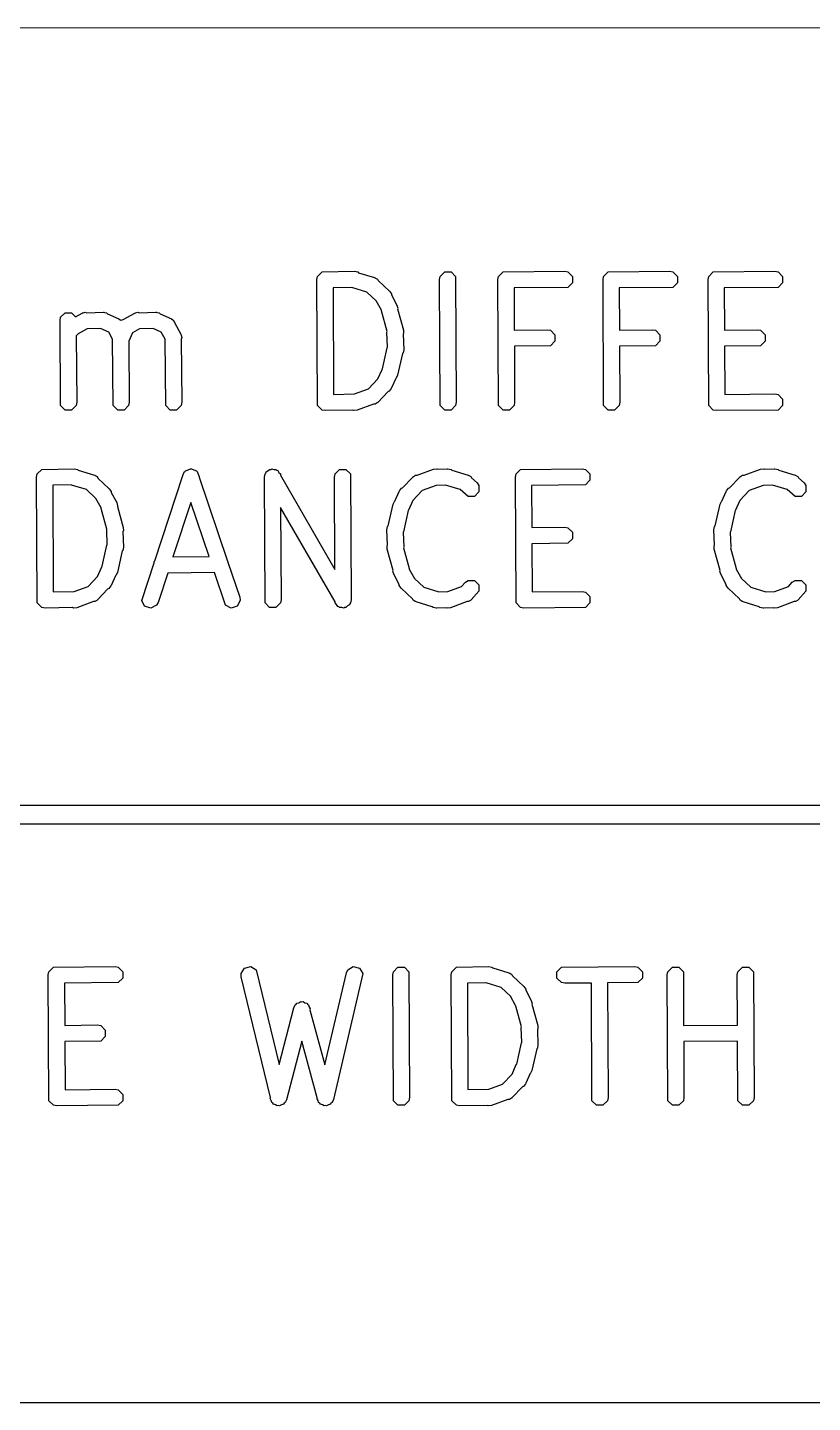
# Model space of a CAD drawing. Extents: x 139 to 262, y -120 to -93.
# Drawn here: x 223.41 to 228.42, y -108.47 to -99.7 of the extents above; entities that cross this region are included whole.
import ezdxf

# ---------------------------------------------------------------- set-up
doc = ezdxf.new("R2010")
doc.units = 0
doc.layers.add('BLACK', color=7, linetype='CONTINUOUS')

msp = doc.modelspace()

# ---------------------------------------------------------------- linework, layer by layer
at = {"layer": 'BLACK', "linetype": 'CONTINUOUS'}
for p, q in [((240.766613, -99.701785), (218.663786, -99.706587)), ((225.258116, -101.31), (225.262176, -101.289588)), ((225.262176, -101.289588), (225.291044, -101.26072)), ((225.291044, -101.26072), (225.497723, -101.25666)), ((225.497723, -101.25666), (225.518135, -101.26072)), ((225.518135, -101.26072), (225.522936, -101.265521)), ((225.522936, -101.265521), (225.62635, -101.29665)), ((226.040436, -101.31), (226.044496, -101.289588)), ((226.044496, -101.289588), (226.073364, -101.26072)), ((226.073364, -101.26072), (226.114188, -101.26072)), ((226.114188, -101.26072), (226.143056, -101.289588)), ((226.143056, -101.289588), (226.147116, -102.09232)), ((226.412969, -101.31), (226.417029, -101.289588)), ((226.417029, -101.289588), (226.445897, -101.26072)), ((226.445897, -101.26072), (226.838843, -101.25666)), ((226.838843, -101.25666), (226.859255, -101.26072)), ((226.859255, -101.26072), (226.888123, -101.289588)), ((226.888123, -101.289588), (226.888123, -101.330412)), ((227.083529, -101.31), (227.087589, -101.289588)), ((227.087589, -101.289588), (227.116457, -101.26072)), ((227.116457, -101.26072), (227.509403, -101.25666)), ((227.509403, -101.25666), (227.529815, -101.26072)), ((227.529815, -101.26072), (227.558683, -101.289588)), ((227.558683, -101.289588), (227.558683, -101.330412)), ((227.754089, -101.31), (227.758149, -101.289588)), ((227.758149, -101.289588), (227.787017, -101.26072)), ((227.787017, -101.26072), (228.179963, -101.25666)), ((228.179963, -101.25666), (228.200375, -101.26072)), ((228.200375, -101.26072), (228.229243, -101.289588)), ((228.229243, -101.289588), (228.229243, -101.330412)), ((225.262176, -102.112732), (225.258116, -101.31)), ((225.479854, -101.360031), (225.361104, -101.362364)), ((225.361104, -101.362364), (225.364539, -102.041596)), ((225.480856, -101.360603), (225.479854, -101.360031)), ((225.576476, -101.389385), (225.480856, -101.360603)), ((225.62635, -101.29665), (225.628671, -101.297973)), ((225.628671, -101.297973), (225.629896, -101.297973)), ((225.629896, -101.297973), (225.631796, -101.299754)), ((225.631796, -101.299754), (225.644431, -101.306957)), ((225.644431, -101.306957), (225.6488, -101.315695)), ((225.6488, -101.315695), (225.721707, -101.384043)), ((226.044496, -102.112732), (226.040436, -101.31)), ((226.417029, -102.112732), (226.412969, -101.31)), ((226.859255, -101.35928), (226.515959, -101.362827)), ((226.515959, -101.362827), (226.517321, -101.632221)), ((226.888123, -101.330412), (226.859255, -101.35928)), ((227.087589, -102.112732), (227.083529, -101.31)), ((227.529815, -101.35928), (227.186519, -101.362827)), ((227.186519, -101.362827), (227.187881, -101.632221)), ((227.558683, -101.330412), (227.529815, -101.35928)), ((227.758149, -102.112732), (227.754089, -101.31)), ((228.200375, -101.35928), (227.857079, -101.362827)), ((227.857079, -101.362827), (227.858441, -101.632221)), ((228.229243, -101.330412), (228.200375, -101.35928)), ((225.63622, -101.445394), (225.576476, -101.389385)), ((225.636281, -101.445614), (225.63622, -101.445394)), ((225.669325, -101.505705), (225.636281, -101.445614)), ((225.721707, -101.384043), (225.73327, -101.401347)), ((225.73327, -101.401347), (225.73327, -101.407525)), ((225.73327, -101.407525), (225.768952, -101.472413)), ((223.61897, -101.570773), (223.62303, -101.550361)), ((223.62303, -101.550361), (223.651898, -101.521493)), ((223.651898, -101.521493), (223.692722, -101.521493)), ((223.692722, -101.521493), (223.717682, -101.546453)), ((223.717682, -101.546453), (223.760215, -101.523064)), ((223.760215, -101.523064), (223.762792, -101.522358)), ((223.762792, -101.522358), (223.763658, -101.521493)), ((223.763658, -101.521493), (223.766241, -101.521413)), ((223.766241, -101.521413), (223.780288, -101.517567)), ((223.780288, -101.517567), (223.789669, -101.520693)), ((223.789669, -101.520693), (223.89583, -101.517433)), ((223.89583, -101.517433), (223.89845, -101.517954)), ((223.89845, -101.517954), (223.899612, -101.517567)), ((223.899612, -101.517567), (223.902054, -101.518671)), ((223.902054, -101.518671), (223.916242, -101.521493)), ((223.916242, -101.521493), (223.922795, -101.528046)), ((223.922795, -101.528046), (223.994192, -101.560319)), ((224.021008, -101.564026), (224.095495, -101.523064)), ((224.095495, -101.523064), (224.098072, -101.522358)), ((224.098072, -101.522358), (224.098938, -101.521493)), ((224.098938, -101.521493), (224.101521, -101.521413)), ((224.101521, -101.521413), (224.115568, -101.517567)), ((224.115568, -101.517567), (224.124949, -101.520693)), ((224.124949, -101.520693), (224.23111, -101.517433)), ((224.23111, -101.517433), (224.23373, -101.517954)), ((224.23373, -101.517954), (224.234892, -101.517567)), ((224.234892, -101.517567), (224.237334, -101.518671)), ((224.237334, -101.518671), (224.251522, -101.521493)), ((224.251522, -101.521493), (224.258075, -101.528046)), ((224.258075, -101.528046), (224.329472, -101.560319)), ((225.669496, -101.509204), (225.669325, -101.505705)), ((225.705891, -101.641583), (225.669496, -101.509204)), ((225.768952, -101.472413), (225.774449, -101.492486)), ((225.774449, -101.492486), (225.772992, -101.496854)), ((225.772992, -101.496854), (225.810243, -101.632343)), ((223.62303, -102.112732), (223.61897, -101.570773)), ((223.791326, -101.62389), (223.735391, -101.65465)), ((223.878046, -101.621226), (223.791326, -101.62389)), ((223.929577, -101.644518), (223.878046, -101.621226)), ((223.954315, -101.689504), (223.929577, -101.644518)), ((223.994192, -101.560319), (224.00258, -101.566829)), ((224.00258, -101.566829), (224.005286, -101.567731)), ((224.005286, -101.567731), (224.006435, -101.569821)), ((224.006435, -101.569821), (224.007582, -101.570711)), ((224.007582, -101.570711), (224.009896, -101.567731)), ((224.009896, -101.567731), (224.021008, -101.564026)), ((224.126606, -101.62389), (224.081335, -101.648785)), ((224.213326, -101.621226), (224.126606, -101.62389)), ((224.264857, -101.644518), (224.213326, -101.621226)), ((224.289595, -101.689504), (224.264857, -101.644518)), ((224.329472, -101.560319), (224.33786, -101.566829)), ((224.33786, -101.566829), (224.340566, -101.567731)), ((224.340566, -101.567731), (224.341715, -101.569821)), ((224.341715, -101.569821), (224.345913, -101.573079)), ((224.345913, -101.573079), (224.349616, -101.584188)), ((224.349616, -101.584188), (224.390579, -101.658678)), ((225.705156, -101.64528), (225.705891, -101.641583)), ((225.810243, -101.632343), (225.811255, -101.65313)), ((226.517321, -101.632221), (226.727083, -101.629193)), ((226.727083, -101.629193), (226.747495, -101.633253)), ((226.747495, -101.633253), (226.776363, -101.662121)), ((227.187881, -101.632221), (227.397643, -101.629193)), ((227.397643, -101.629193), (227.418055, -101.633253)), ((227.418055, -101.633253), (227.446923, -101.662121)), ((227.858441, -101.632221), (228.068203, -101.629193)), ((228.068203, -101.629193), (228.088615, -101.633253)), ((228.088615, -101.633253), (228.117483, -101.662121)), ((223.735391, -101.65465), (223.722479, -101.669081)), ((223.722479, -101.669081), (223.72565, -102.09232)), ((223.95831, -102.112732), (223.954315, -101.689504)), ((224.081335, -101.648785), (224.057247, -101.702076)), ((224.057247, -101.702076), (224.06093, -102.09232)), ((224.29359, -102.112732), (224.289595, -101.689504)), ((224.390579, -101.658678), (224.391284, -101.661255)), ((224.391284, -101.661255), (224.39215, -101.662121)), ((224.39215, -101.662121), (224.392172, -101.664496)), ((224.392172, -101.664496), (224.396076, -101.678751)), ((224.396076, -101.678751), (224.39241, -101.689747)), ((224.39241, -101.689747), (224.39621, -102.09232)), ((225.708103, -101.741235), (225.705156, -101.64528)), ((225.811255, -101.65313), (225.808771, -101.657269)), ((225.808771, -101.657269), (225.811836, -101.75704)), ((226.747495, -101.731813), (226.517842, -101.735128)), ((226.776363, -101.702945), (226.747495, -101.731813)), ((226.776363, -101.662121), (226.776363, -101.702945)), ((227.418055, -101.731813), (227.188402, -101.735128)), ((227.446923, -101.702945), (227.418055, -101.731813)), ((227.446923, -101.662121), (227.446923, -101.702945)), ((228.088615, -101.731813), (227.858962, -101.735128)), ((228.117483, -101.702945), (228.088615, -101.731813)), ((228.117483, -101.662121), (228.117483, -101.702945)), ((225.676485, -101.878395), (225.706749, -101.744103)), ((225.706749, -101.744103), (225.708103, -101.741235)), ((225.804045, -101.781182), (225.77299, -101.91899)), ((225.807776, -101.777452), (225.804045, -101.781182)), ((225.811836, -101.75704), (225.807776, -101.777452)), ((226.517842, -101.735128), (226.519649, -102.09232)), ((227.188402, -101.735128), (227.190209, -102.09232)), ((227.858962, -101.735128), (227.860515, -102.04228)), ((225.645983, -101.943151), (225.673534, -101.882199)), ((225.673534, -101.882199), (225.676485, -101.878395)), ((225.586355, -102.006756), (225.645983, -101.943151)), ((225.76095, -101.939698), (225.73327, -102.000938)), ((225.764101, -101.937808), (225.76095, -101.939698)), ((225.77299, -101.91899), (225.764101, -101.937808)), ((225.364539, -102.041596), (225.497723, -102.03898)), ((225.497723, -102.03898), (225.498152, -102.039065)), ((225.498152, -102.039065), (225.586355, -102.006756)), ((225.712671, -102.022945), (225.6472, -102.092784)), ((225.718939, -102.020856), (225.712671, -102.022945)), ((225.731699, -102.004414), (225.718939, -102.020856)), ((225.733239, -102.001005), (225.731699, -102.004414)), ((225.73327, -102.000973), (225.733239, -102.001005)), ((225.73327, -102.000938), (225.73327, -102.000973)), ((227.860515, -102.04228), (228.179963, -102.03898)), ((228.179963, -102.03898), (228.200375, -102.04304)), ((228.200375, -102.04304), (228.229243, -102.071908)), ((228.229243, -102.071908), (228.229243, -102.112732)), ((223.651898, -102.1416), (223.62303, -102.112732)), ((223.692722, -102.1416), (223.651898, -102.1416)), ((223.72159, -102.112732), (223.692722, -102.1416)), ((223.72565, -102.09232), (223.72159, -102.112732)), ((223.987178, -102.1416), (223.95831, -102.112732)), ((224.028002, -102.1416), (223.987178, -102.1416)), ((224.05687, -102.112732), (224.028002, -102.1416)), ((224.06093, -102.09232), (224.05687, -102.112732)), ((224.322458, -102.1416), (224.29359, -102.112732)), ((224.363282, -102.1416), (224.322458, -102.1416)), ((224.39215, -102.112732), (224.363282, -102.1416)), ((224.39621, -102.09232), (224.39215, -102.112732)), ((225.291044, -102.1416), (225.262176, -102.112732)), ((225.311456, -102.14566), (225.291044, -102.1416)), ((225.487301, -102.142205), (225.311456, -102.14566)), ((225.493942, -102.145526), (225.487301, -102.142205)), ((225.51459, -102.142923), (225.493942, -102.145526)), ((225.619904, -102.104347), (225.51459, -102.142923)), ((225.629896, -102.104347), (225.619904, -102.104347)), ((225.642017, -102.096247), (225.629896, -102.104347)), ((225.644431, -102.095363), (225.642017, -102.096247)), ((225.644978, -102.094268), (225.644431, -102.095363)), ((225.6472, -102.092784), (225.644978, -102.094268)), ((226.073364, -102.1416), (226.044496, -102.112732)), ((226.114188, -102.1416), (226.073364, -102.1416)), ((226.143056, -102.112732), (226.114188, -102.1416)), ((226.147116, -102.09232), (226.143056, -102.112732)), ((226.445897, -102.1416), (226.417029, -102.112732)), ((226.486721, -102.1416), (226.445897, -102.1416)), ((226.515589, -102.112732), (226.486721, -102.1416)), ((226.519649, -102.09232), (226.515589, -102.112732)), ((227.116457, -102.1416), (227.087589, -102.112732)), ((227.157281, -102.1416), (227.116457, -102.1416)), ((227.186149, -102.112732), (227.157281, -102.1416)), ((227.190209, -102.09232), (227.186149, -102.112732)), ((227.787017, -102.1416), (227.758149, -102.112732)), ((227.807429, -102.14566), (227.787017, -102.1416)), ((228.200375, -102.1416), (227.807429, -102.14566)), ((228.229243, -102.112732), (228.200375, -102.1416)), ((223.474016, -102.549079), (223.502884, -102.520211)), ((223.502884, -102.520211), (223.709563, -102.516151)), ((223.709563, -102.516151), (223.729975, -102.520211)), ((223.729975, -102.520211), (223.734776, -102.525012)), ((224.435725, -102.523847), (224.450849, -102.516285)), ((224.450849, -102.516285), (224.45463, -102.517545)), ((224.45463, -102.517545), (224.458411, -102.516285)), ((224.458411, -102.516285), (224.473534, -102.523847)), ((224.945997, -102.529977), (224.955764, -102.520211)), ((224.955764, -102.520211), (224.963089, -102.520211)), ((224.963089, -102.520211), (224.969449, -102.516577)), ((224.969449, -102.516577), (224.982774, -102.520211)), ((224.982774, -102.520211), (224.996588, -102.520211)), ((224.996588, -102.520211), (225.001768, -102.525391)), ((225.373936, -102.549079), (225.402804, -102.520211)), ((225.402804, -102.520211), (225.443628, -102.520211)), ((225.443628, -102.520211), (225.472496, -102.549079)), ((225.897085, -102.557464), (226.002401, -102.518888)), ((226.002401, -102.518888), (226.02305, -102.516285)), ((226.02305, -102.516285), (226.028376, -102.518948)), ((226.028376, -102.518948), (226.089934, -102.516315)), ((226.089934, -102.516315), (226.089995, -102.516285)), ((226.089995, -102.516285), (226.090075, -102.516309)), ((226.090075, -102.516309), (226.093776, -102.516151)), ((226.093776, -102.516151), (226.114188, -102.520211)), ((226.114188, -102.520211), (226.118989, -102.525012)), ((226.528789, -102.549079), (226.557657, -102.520211)), ((226.557657, -102.520211), (226.950603, -102.516151)), ((226.950603, -102.516151), (226.971015, -102.520211)), ((226.971015, -102.520211), (226.999883, -102.549079)), ((227.983271, -102.557464), (228.088587, -102.518888)), ((228.088587, -102.518888), (228.109236, -102.516285)), ((228.109236, -102.516285), (228.114562, -102.518948)), ((228.114562, -102.518948), (228.17612, -102.516315)), ((228.17612, -102.516315), (228.176181, -102.516285)), ((228.176181, -102.516285), (228.176261, -102.516309)), ((228.176261, -102.516309), (228.179962, -102.516151)), ((228.179962, -102.516151), (228.200374, -102.520211)), ((228.200374, -102.520211), (228.205175, -102.525012)), ((223.469956, -102.569491), (223.474016, -102.549079)), ((223.474016, -103.372223), (223.469956, -102.569491)), ((223.734776, -102.525012), (223.83819, -102.556141)), ((223.83819, -102.556141), (223.840511, -102.557464)), ((223.840511, -102.557464), (223.841736, -102.557464)), ((223.841736, -102.557464), (223.843636, -102.559245)), ((223.843636, -102.559245), (223.856271, -102.566448)), ((223.856271, -102.566448), (223.86064, -102.575186)), ((223.86064, -102.575186), (223.933547, -102.643534)), ((224.223276, -103.103685), (224.404027, -102.552623)), ((224.404027, -102.552623), (224.414334, -102.534543)), ((224.414334, -102.534543), (224.417899, -102.53276)), ((224.417899, -102.53276), (224.419682, -102.529195)), ((224.419682, -102.529195), (224.435725, -102.523847)), ((224.473534, -102.523847), (224.489578, -102.529195)), ((224.489578, -102.529195), (224.49136, -102.53276)), ((224.49136, -102.53276), (224.494926, -102.534543)), ((224.494926, -102.534543), (224.500539, -102.551116)), ((224.500539, -102.551116), (224.507836, -102.56571)), ((224.507836, -102.56571), (224.506677, -102.569241)), ((224.506677, -102.569241), (224.688554, -103.106257)), ((224.922836, -102.569491), (224.926896, -102.549079)), ((224.926896, -103.372223), (224.922836, -102.569491)), ((224.926896, -102.549079), (224.932076, -102.543898)), ((224.932076, -102.543898), (224.934004, -102.536831)), ((224.934004, -102.536831), (224.945997, -102.529977)), ((225.001768, -102.525391), (225.008836, -102.527319)), ((225.008836, -102.527319), (225.015855, -102.539478)), ((225.015855, -102.539478), (225.025456, -102.549079)), ((225.025456, -102.549079), (225.025491, -102.55617)), ((225.025491, -102.55617), (225.372851, -103.157881)), ((225.369876, -102.569491), (225.373936, -102.549079)), ((225.372851, -103.157881), (225.369876, -102.569491)), ((225.472496, -102.549079), (225.476556, -103.351811)), ((225.804321, -102.638866), (225.869792, -102.569027)), ((225.869792, -102.569027), (225.872013, -102.567542)), ((225.872013, -102.567542), (225.872561, -102.566448)), ((225.872561, -102.566448), (225.874975, -102.565563)), ((225.874975, -102.565563), (225.887096, -102.557465)), ((225.887096, -102.557465), (225.897085, -102.557464)), ((226.118989, -102.525012), (226.222403, -102.556141)), ((226.222403, -102.556141), (226.224725, -102.557464)), ((226.224725, -102.557464), (226.225949, -102.557465)), ((226.225949, -102.557465), (226.228096, -102.559386)), ((226.228096, -102.559386), (226.240484, -102.566448)), ((226.240484, -102.566448), (226.244123, -102.573727)), ((226.244123, -102.573727), (226.280506, -102.606281)), ((226.280506, -102.606281), (226.292069, -102.623586)), ((226.524729, -102.569491), (226.528789, -102.549079)), ((226.528789, -103.372223), (226.524729, -102.569491)), ((226.999883, -102.589903), (226.971015, -102.618771)), ((226.999883, -102.549079), (226.999883, -102.589903)), ((227.890507, -102.638866), (227.955978, -102.569027)), ((227.955978, -102.569027), (227.958199, -102.567542)), ((227.958199, -102.567542), (227.958747, -102.566448)), ((227.958747, -102.566448), (227.961161, -102.565563)), ((227.961161, -102.565563), (227.973282, -102.557465)), ((227.973282, -102.557465), (227.983271, -102.557464)), ((228.205175, -102.525012), (228.308589, -102.556141)), ((228.308589, -102.556141), (228.310911, -102.557464)), ((228.310911, -102.557464), (228.312135, -102.557465)), ((228.312135, -102.557465), (228.314282, -102.559386)), ((228.314282, -102.559386), (228.32667, -102.566448)), ((228.32667, -102.566448), (228.330309, -102.573727)), ((228.330309, -102.573727), (228.366692, -102.606281)), ((228.366692, -102.606281), (228.378255, -102.623586)), ((223.691694, -102.619522), (223.572944, -102.621855)), ((223.572944, -102.621855), (223.576379, -103.301087)), ((223.692696, -102.620094), (223.691694, -102.619522)), ((223.788316, -102.648876), (223.692696, -102.620094)), ((223.84806, -102.704885), (223.788316, -102.648876)), ((223.933547, -102.643534), (223.94511, -102.660838)), ((223.94511, -102.660838), (223.94511, -102.667016)), ((223.94511, -102.667016), (223.980792, -102.731904)), ((225.756041, -102.722112), (225.783723, -102.660873)), ((225.783723, -102.660839), (225.783753, -102.660806)), ((225.783723, -102.660873), (225.783723, -102.660839)), ((225.783753, -102.660806), (225.785295, -102.657396)), ((225.785295, -102.657396), (225.798055, -102.640955)), ((225.798055, -102.640955), (225.804321, -102.638866)), ((225.930637, -102.655053), (225.871009, -102.718658)), ((226.018839, -102.622745), (225.930637, -102.655053)), ((226.019269, -102.622831), (226.018839, -102.622745)), ((226.077698, -102.620331), (226.019269, -102.622831)), ((226.172866, -102.648977), (226.077698, -102.620331)), ((226.222375, -102.693277), (226.172866, -102.648977)), ((226.263201, -102.693278), (226.222375, -102.693277)), ((226.292068, -102.664411), (226.263201, -102.693278)), ((226.292069, -102.623586), (226.292068, -102.664411)), ((226.971015, -102.618771), (226.627719, -102.622318)), ((226.627719, -102.622318), (226.629081, -102.891712)), ((227.842227, -102.722112), (227.869909, -102.660873)), ((227.869909, -102.660839), (227.869939, -102.660806)), ((227.869909, -102.660873), (227.869909, -102.660839)), ((227.869939, -102.660806), (227.871481, -102.657396)), ((227.871481, -102.657396), (227.884241, -102.640955)), ((227.884241, -102.640955), (227.890507, -102.638866)), ((228.016823, -102.655053), (227.957195, -102.718658)), ((228.105025, -102.622745), (228.016823, -102.655053)), ((228.105455, -102.622831), (228.105025, -102.622745)), ((228.163884, -102.620331), (228.105455, -102.622831)), ((228.259052, -102.648977), (228.163884, -102.620331)), ((228.308561, -102.693277), (228.259052, -102.648977)), ((228.349387, -102.693278), (228.308561, -102.693277)), ((228.378254, -102.664411), (228.349387, -102.693278)), ((228.378255, -102.623586), (228.378254, -102.664411)), ((223.848121, -102.705105), (223.84806, -102.704885)), ((223.881165, -102.765196), (223.848121, -102.705105)), ((223.881336, -102.768695), (223.881165, -102.765196)), ((223.917731, -102.901074), (223.881336, -102.768695)), ((223.980792, -102.731904), (223.986289, -102.751977)), ((223.986289, -102.751977), (223.984832, -102.756345)), ((223.984832, -102.756345), (224.022083, -102.891834)), ((224.453321, -102.731909), (224.339782, -103.078062)), ((224.569752, -103.075686), (224.453321, -102.731909)), ((225.3739, -103.365131), (225.02654, -102.76342)), ((225.02654, -102.76342), (225.029516, -103.351811)), ((225.712946, -102.880628), (225.744002, -102.742821)), ((225.744002, -102.742821), (225.752891, -102.724003)), ((225.752891, -102.724003), (225.756041, -102.722112)), ((225.840506, -102.783416), (225.810243, -102.917708)), ((225.843458, -102.779613), (225.840506, -102.783416)), ((225.871009, -102.718658), (225.843458, -102.779613)), ((227.799132, -102.880628), (227.830188, -102.742821)), ((227.830188, -102.742821), (227.839077, -102.724003)), ((227.839077, -102.724003), (227.842227, -102.722112)), ((227.926692, -102.783416), (227.896429, -102.917708)), ((227.929644, -102.779613), (227.926692, -102.783416)), ((227.957195, -102.718658), (227.929644, -102.779613)), ((223.916996, -102.904771), (223.917731, -102.901074)), ((223.919943, -103.000726), (223.916996, -102.904771)), ((224.023095, -102.912621), (224.020611, -102.91676)), ((224.020611, -102.91676), (224.023676, -103.016531)), ((224.022083, -102.891834), (224.023095, -102.912621)), ((225.705156, -102.904771), (225.709216, -102.884359)), ((225.70822, -103.004541), (225.705156, -102.904771)), ((225.709216, -102.884359), (225.712946, -102.880628)), ((225.810243, -102.917708), (225.808888, -102.920575)), ((225.808888, -102.920575), (225.811836, -103.016531)), ((226.629081, -102.891712), (226.838843, -102.888684)), ((226.838843, -102.888684), (226.859255, -102.892744)), ((226.859255, -102.892744), (226.888123, -102.921612)), ((226.888123, -102.921612), (226.888123, -102.962436)), ((227.791342, -102.904771), (227.795402, -102.884359)), ((227.794406, -103.004541), (227.791342, -102.904771)), ((227.795402, -102.884359), (227.799132, -102.880628)), ((227.896429, -102.917708), (227.895074, -102.920575)), ((227.895074, -102.920575), (227.898022, -103.016531)), ((223.888325, -103.137886), (223.918589, -103.003594)), ((223.918589, -103.003594), (223.919943, -103.000726)), ((224.015885, -103.040673), (223.98483, -103.178481)), ((224.019616, -103.036943), (224.015885, -103.040673)), ((224.023676, -103.016531), (224.019616, -103.036943)), ((225.705737, -103.008681), (225.70822, -103.004541)), ((225.706749, -103.029468), (225.705737, -103.008681)), ((225.743999, -103.164957), (225.706749, -103.029468)), ((225.811836, -103.016531), (225.8111, -103.020227)), ((225.8111, -103.020227), (225.847496, -103.152607)), ((226.859255, -102.991304), (226.629602, -102.994619)), ((226.629602, -102.994619), (226.631155, -103.301771)), ((226.888123, -102.962436), (226.859255, -102.991304)), ((227.791923, -103.008681), (227.794406, -103.004541)), ((227.792935, -103.029468), (227.791923, -103.008681)), ((227.830185, -103.164957), (227.792935, -103.029468)), ((227.898022, -103.016531), (227.897286, -103.020227)), ((227.897286, -103.020227), (227.933682, -103.152607)), ((224.14065, -103.355592), (224.219083, -103.116469)), ((224.219083, -103.107879), (224.223276, -103.103685)), ((224.219083, -103.116469), (224.219083, -103.107879)), ((224.339782, -103.078062), (224.569752, -103.075686)), ((224.688554, -103.106257), (224.690176, -103.107879)), ((224.690176, -103.107879), (224.690176, -103.111045)), ((224.690176, -103.111045), (224.766006, -103.334944)), ((223.798195, -103.266247), (223.857823, -103.202642)), ((223.857823, -103.202642), (223.885374, -103.14169)), ((223.885374, -103.14169), (223.888325, -103.137886)), ((223.97279, -103.199189), (223.94511, -103.260429)), ((223.975941, -103.197299), (223.97279, -103.199189)), ((223.98483, -103.178481), (223.975941, -103.197299)), ((224.305938, -103.181242), (224.244459, -103.368679)), ((224.604457, -103.178158), (224.305938, -103.181242)), ((224.675107, -103.38676), (224.604457, -103.178158)), ((225.742543, -103.169326), (225.743999, -103.164957)), ((225.74804, -103.189399), (225.742543, -103.169326)), ((225.783723, -103.254285), (225.74804, -103.189399)), ((225.847496, -103.152607), (225.847666, -103.156104)), ((225.847666, -103.156104), (225.880712, -103.216197)), ((225.880712, -103.216197), (225.880772, -103.216416)), ((225.880772, -103.216416), (225.940516, -103.272425)), ((227.828729, -103.169326), (227.830185, -103.164957)), ((227.834226, -103.189399), (227.828729, -103.169326)), ((227.869909, -103.254285), (227.834226, -103.189399)), ((227.933682, -103.152607), (227.933852, -103.156104)), ((227.933852, -103.156104), (227.966898, -103.216197)), ((227.966898, -103.216197), (227.966958, -103.216416)), ((227.966958, -103.216416), (228.026702, -103.272425)), ((223.576379, -103.301087), (223.709563, -103.298471)), ((223.709563, -103.298471), (223.709992, -103.298556)), ((223.709992, -103.298556), (223.798195, -103.266247)), ((223.924511, -103.282436), (223.85904, -103.352275)), ((223.930779, -103.280347), (223.924511, -103.282436)), ((223.943539, -103.263905), (223.930779, -103.280347)), ((223.945079, -103.260496), (223.943539, -103.263905)), ((223.94511, -103.260464), (223.945079, -103.260496)), ((223.94511, -103.260429), (223.94511, -103.260464)), ((225.783723, -103.260463), (225.783723, -103.254285)), ((225.795286, -103.277768), (225.783723, -103.260463)), ((225.86819, -103.346114), (225.795286, -103.277768)), ((225.940516, -103.272425), (226.035346, -103.30097)), ((226.035346, -103.30097), (226.093776, -103.298471)), ((226.093776, -103.298471), (226.094205, -103.298556)), ((226.094205, -103.298556), (226.180636, -103.266896)), ((226.180636, -103.266896), (226.205071, -103.239588)), ((226.205071, -103.239588), (226.222375, -103.228025)), ((226.222375, -103.228025), (226.263201, -103.228024)), ((226.292069, -103.297716), (226.243254, -103.352275)), ((226.263201, -103.228024), (226.292068, -103.256891)), ((226.292068, -103.256891), (226.292069, -103.297716)), ((226.631155, -103.301771), (226.950603, -103.298471)), ((226.950603, -103.298471), (226.971015, -103.302531)), ((226.971015, -103.302531), (226.999883, -103.331399)), ((227.869909, -103.260463), (227.869909, -103.254285)), ((227.881472, -103.277768), (227.869909, -103.260463)), ((227.954376, -103.346114), (227.881472, -103.277768)), ((228.026702, -103.272425), (228.121532, -103.30097)), ((228.121532, -103.30097), (228.179962, -103.298471)), ((228.179962, -103.298471), (228.180391, -103.298556)), ((228.180391, -103.298556), (228.266822, -103.266896)), ((228.266822, -103.266896), (228.291257, -103.239588)), ((228.291257, -103.239588), (228.308561, -103.228025)), ((228.308561, -103.228025), (228.349387, -103.228024)), ((228.378255, -103.297716), (228.32944, -103.352275)), ((228.349387, -103.228024), (228.378254, -103.256891)), ((228.378254, -103.256891), (228.378255, -103.297716)), ((223.502884, -103.401091), (223.474016, -103.372223)), ((223.831744, -103.363838), (223.72643, -103.402414)), ((223.841736, -103.363838), (223.831744, -103.363838)), ((223.853857, -103.355738), (223.841736, -103.363838)), ((223.856271, -103.354854), (223.853857, -103.355738)), ((223.856818, -103.353759), (223.856271, -103.354854)), ((223.85904, -103.352275), (223.856818, -103.353759)), ((224.158908, -103.392107), (224.14065, -103.355592)), ((224.197637, -103.405017), (224.158908, -103.392107)), ((224.234152, -103.386759), (224.197637, -103.405017)), ((224.244459, -103.368679), (224.234152, -103.386759)), ((224.711622, -103.405017), (224.675107, -103.38676)), ((224.750351, -103.392108), (224.711622, -103.405017)), ((224.768609, -103.355592), (224.750351, -103.392108)), ((224.766006, -103.334944), (224.768609, -103.355592)), ((224.955764, -103.401091), (224.926896, -103.372223)), ((225.025456, -103.372223), (224.996588, -103.401091)), ((225.029516, -103.351811), (225.025456, -103.372223)), ((225.373936, -103.372223), (225.3739, -103.365131)), ((225.383536, -103.381823), (225.373936, -103.372223)), ((225.390556, -103.393983), (225.383536, -103.381823)), ((225.397623, -103.39591), (225.390556, -103.393983)), ((225.402804, -103.401091), (225.397623, -103.39591)), ((225.453394, -103.391324), (225.443628, -103.401091)), ((225.465388, -103.384471), (225.453394, -103.391324)), ((225.467315, -103.377403), (225.465388, -103.384471)), ((225.472496, -103.372223), (225.467315, -103.377403)), ((225.476556, -103.351811), (225.472496, -103.372223)), ((225.872561, -103.354854), (225.86819, -103.346114)), ((225.885197, -103.362057), (225.872561, -103.354854)), ((225.887096, -103.363837), (225.885197, -103.362057)), ((225.888319, -103.363837), (225.887096, -103.363837)), ((225.890642, -103.365161), (225.888319, -103.363837)), ((225.994055, -103.396289), (225.890642, -103.365161)), ((225.998857, -103.401091), (225.994055, -103.396289)), ((226.215959, -103.363837), (226.110643, -103.402414)), ((226.225949, -103.363837), (226.215959, -103.363837)), ((226.238071, -103.355737), (226.225949, -103.363837)), ((226.240484, -103.354854), (226.238071, -103.355737)), ((226.24103, -103.35376), (226.240484, -103.354854)), ((226.243254, -103.352275), (226.24103, -103.35376)), ((226.557657, -103.401091), (226.528789, -103.372223)), ((226.999883, -103.372223), (226.971015, -103.401091)), ((226.999883, -103.331399), (226.999883, -103.372223)), ((227.958747, -103.354854), (227.954376, -103.346114)), ((227.971383, -103.362057), (227.958747, -103.354854)), ((227.973282, -103.363837), (227.971383, -103.362057)), ((227.974505, -103.363837), (227.973282, -103.363837)), ((227.976828, -103.365161), (227.974505, -103.363837)), ((228.080241, -103.396289), (227.976828, -103.365161)), ((228.085043, -103.401091), (228.080241, -103.396289)), ((228.302145, -103.363837), (228.196829, -103.402414)), ((228.312135, -103.363837), (228.302145, -103.363837)), ((228.324257, -103.355737), (228.312135, -103.363837)), ((228.32667, -103.354854), (228.324257, -103.355737)), ((228.327216, -103.35376), (228.32667, -103.354854)), ((228.32944, -103.352275), (228.327216, -103.35376)), ((223.523296, -103.405151), (223.502884, -103.401091)), ((223.699141, -103.401696), (223.523296, -103.405151)), ((223.705782, -103.405017), (223.699141, -103.401696)), ((223.72643, -103.402414), (223.705782, -103.405017)), ((224.996588, -103.401091), (224.955764, -103.401091)), ((225.416618, -103.401091), (225.402804, -103.401091)), ((225.429943, -103.404725), (225.416618, -103.401091)), ((225.436303, -103.401091), (225.429943, -103.404725)), ((225.443628, -103.401091), (225.436303, -103.401091)), ((226.019269, -103.405151), (225.998857, -103.401091)), ((226.022969, -103.404992), (226.019269, -103.405151)), ((226.02305, -103.405017), (226.022969, -103.404992)), ((226.02311, -103.404986), (226.02305, -103.405017)), ((226.084668, -103.402353), (226.02311, -103.404986)), ((226.089995, -103.405017), (226.084668, -103.402353)), ((226.110643, -103.402414), (226.089995, -103.405017)), ((226.578069, -103.405151), (226.557657, -103.401091)), ((226.971015, -103.401091), (226.578069, -103.405151)), ((228.105455, -103.405151), (228.085043, -103.401091)), ((228.109155, -103.404992), (228.105455, -103.405151)), ((228.109236, -103.405017), (228.109155, -103.404992)), ((228.109296, -103.404986), (228.109236, -103.405017)), ((228.170854, -103.402353), (228.109296, -103.404986)), ((228.176181, -103.405017), (228.170854, -103.402353)), ((228.196829, -103.402414), (228.176181, -103.405017)), ((218.664961, -104.662221), (240.767789, -104.660897)), ((240.767818, -104.783064), (218.66499, -104.784389)), ((223.544463, -105.744491), (223.548523, -105.724079)), ((223.548523, -106.547223), (223.544463, -105.744491)), ((223.548523, -105.724079), (223.577391, -105.695211)), ((223.577391, -105.695211), (223.970337, -105.691151)), ((223.970337, -105.691151), (223.990749, -105.695211)), ((223.990749, -105.695211), (224.019617, -105.724079)), ((224.019617, -105.764903), (223.990749, -105.793771)), ((224.019617, -105.724079), (224.019617, -105.764903)), ((224.774495, -105.736048), (224.795892, -105.701279)), ((224.775274, -105.756846), (224.774495, -105.736048)), ((224.962496, -106.526348), (224.775274, -105.756846)), ((224.795892, -105.701279), (224.835606, -105.691823)), ((224.835606, -105.691823), (224.870375, -105.71322)), ((224.870375, -105.71322), (225.017048, -106.316061)), ((225.309465, -106.317661), (225.445834, -105.732136)), ((225.550391, -105.736048), (225.363345, -106.539166)), ((225.445834, -105.732136), (225.454511, -105.71322)), ((225.454511, -105.71322), (225.48928, -105.691823)), ((225.48928, -105.691823), (225.528994, -105.701279)), ((225.528994, -105.701279), (225.550391, -105.736048)), ((225.742409, -105.744491), (225.746469, -105.724079)), ((225.746469, -106.547223), (225.742409, -105.744491)), ((225.746469, -105.724079), (225.775337, -105.695211)), ((225.775337, -105.695211), (225.816161, -105.695211)), ((225.816161, -105.695211), (225.845029, -105.724079)), ((225.845029, -105.724079), (225.849089, -106.526811)), ((226.114942, -105.744491), (226.119002, -105.724079)), ((226.119002, -106.547223), (226.114942, -105.744491)), ((226.119002, -105.724079), (226.14787, -105.695211)), ((226.14787, -105.695211), (226.354549, -105.691151)), ((226.354549, -105.691151), (226.374961, -105.695211)), ((226.374961, -105.695211), (226.379762, -105.700012)), ((226.379762, -105.700012), (226.483176, -105.731141)), ((226.483176, -105.731141), (226.485497, -105.732464)), ((226.485497, -105.732464), (226.486722, -105.732464)), ((226.486722, -105.732464), (226.488622, -105.734245)), ((226.488622, -105.734245), (226.501257, -105.741448)), ((226.501257, -105.741448), (226.505626, -105.750186)), ((226.505626, -105.750186), (226.578533, -105.818534)), ((226.789562, -105.724079), (226.81843, -105.695211)), ((226.789562, -105.764903), (226.789562, -105.724079)), ((226.81843, -105.793771), (226.789562, -105.764903)), ((226.81843, -105.695211), (227.285882, -105.691151)), ((227.285882, -105.691151), (227.306294, -105.695211)), ((227.306294, -105.695211), (227.335162, -105.724079)), ((227.335162, -105.764903), (227.306294, -105.793771)), ((227.335162, -105.724079), (227.335162, -105.764903)), ((227.493315, -105.744491), (227.497375, -105.724079)), ((227.497375, -106.547223), (227.493315, -105.744491)), ((227.497375, -105.724079), (227.526243, -105.695211)), ((227.526243, -105.695211), (227.567067, -105.695211)), ((227.567067, -105.695211), (227.595935, -105.724079)), ((227.595935, -105.724079), (227.59767, -106.067123)), ((227.940355, -105.744491), (227.944415, -105.724079)), ((227.941971, -106.064133), (227.940355, -105.744491)), ((227.944415, -105.724079), (227.973283, -105.695211)), ((227.973283, -105.695211), (228.014107, -105.695211)), ((228.014107, -105.695211), (228.042975, -105.724079)), ((228.042975, -105.724079), (228.047035, -106.526811)), ((223.990749, -105.793771), (223.647453, -105.797318)), ((223.647453, -105.797318), (223.648815, -106.066712)), ((226.33668, -105.794522), (226.21793, -105.796855)), ((226.21793, -105.796855), (226.221365, -106.476087)), ((226.337682, -105.795094), (226.33668, -105.794522)), ((226.433302, -105.823876), (226.337682, -105.795094)), ((226.493046, -105.879885), (226.433302, -105.823876)), ((226.578533, -105.818534), (226.590096, -105.835838)), ((226.590096, -105.835838), (226.590096, -105.842016)), ((226.590096, -105.842016), (226.625778, -105.906904)), ((226.838842, -105.797831), (226.81843, -105.793771)), ((227.009284, -105.79635), (226.838842, -105.797831)), ((227.013082, -106.547223), (227.009284, -105.79635)), ((227.306294, -105.793771), (227.112003, -105.795458)), ((227.112003, -105.795458), (227.115702, -106.526811)), ((225.110904, -105.954268), (225.120086, -105.935591)), ((225.120086, -105.935591), (225.126379, -105.931947)), ((225.126379, -105.931947), (225.130023, -105.925654)), ((225.130023, -105.925654), (225.143421, -105.922081)), ((225.143421, -105.922081), (225.155418, -105.915136)), ((225.155418, -105.915136), (225.162442, -105.917009)), ((225.162442, -105.917009), (225.169468, -105.915136)), ((225.169468, -105.915136), (225.181466, -105.922082)), ((225.181466, -105.922082), (225.194863, -105.925655)), ((225.194863, -105.925655), (225.198505, -105.931947)), ((225.198505, -105.931947), (225.2048, -105.935591)), ((225.2048, -105.935591), (225.208558, -105.94931)), ((226.493107, -105.880105), (226.493046, -105.879885)), ((226.526151, -105.940196), (226.493107, -105.880105)), ((226.526322, -105.943695), (226.526151, -105.940196)), ((226.625778, -105.906904), (226.631275, -105.926977)), ((226.631275, -105.926977), (226.629818, -105.931345)), ((226.629818, -105.931345), (226.667069, -106.066834)), ((225.017048, -106.316061), (225.110904, -105.954268)), ((225.208558, -105.94931), (225.215318, -105.960986)), ((225.215318, -105.960986), (225.213585, -105.967663)), ((225.213585, -105.967663), (225.309465, -106.317661)), ((226.562717, -106.076074), (226.526322, -105.943695)), ((223.648815, -106.066712), (223.858577, -106.063684)), ((223.858577, -106.063684), (223.878989, -106.067744)), ((223.878989, -106.067744), (223.907857, -106.096612)), ((223.907857, -106.096612), (223.907857, -106.137436)), ((226.561982, -106.079771), (226.562717, -106.076074)), ((226.564929, -106.175726), (226.561982, -106.079771)), ((226.668081, -106.087621), (226.665597, -106.09176)), ((226.665597, -106.09176), (226.668662, -106.191531)), ((226.667069, -106.066834), (226.668081, -106.087621)), ((227.59767, -106.067123), (227.941971, -106.064133)), ((223.878989, -106.166304), (223.649336, -106.169619)), ((223.649336, -106.169619), (223.650889, -106.476771)), ((223.907857, -106.137436), (223.878989, -106.166304)), ((225.161765, -106.16742), (225.064968, -106.540555)), ((225.260507, -106.527869), (225.161765, -106.16742)), ((226.533311, -106.312886), (226.563575, -106.178594)), ((226.563575, -106.178594), (226.564929, -106.175726)), ((226.668662, -106.191531), (226.664602, -106.211943)), ((227.942491, -106.166926), (227.598189, -106.169916)), ((227.598189, -106.169916), (227.599995, -106.526811)), ((227.944415, -106.547223), (227.942491, -106.166926)), ((226.660871, -106.215673), (226.629816, -106.353481)), ((226.664602, -106.211943), (226.660871, -106.215673)), ((226.443181, -106.441247), (226.502809, -106.377642)), ((226.502809, -106.377642), (226.53036, -106.31669)), ((226.53036, -106.31669), (226.533311, -106.312886)), ((226.617776, -106.374189), (226.590096, -106.435429)), ((226.620927, -106.372299), (226.617776, -106.374189)), ((226.629816, -106.353481), (226.620927, -106.372299)), ((226.354978, -106.473556), (226.443181, -106.441247)), ((226.569497, -106.457436), (226.504026, -106.527275)), ((226.575765, -106.455347), (226.569497, -106.457436)), ((226.588525, -106.438905), (226.575765, -106.455347)), ((226.590065, -106.435496), (226.588525, -106.438905)), ((226.590096, -106.435464), (226.590065, -106.435496)), ((226.590096, -106.435429), (226.590096, -106.435464)), ((223.577391, -106.576091), (223.548523, -106.547223)), ((223.650889, -106.476771), (223.970337, -106.473471)), ((223.970337, -106.473471), (223.990749, -106.477531)), ((223.990749, -106.477531), (224.019617, -106.506399)), ((224.019617, -106.547223), (223.990749, -106.576091)), ((224.019617, -106.506399), (224.019617, -106.547223)), ((224.960554, -106.533836), (224.962496, -106.526348)), ((224.967046, -106.54505), (224.960554, -106.533836)), ((224.970217, -106.558082), (224.967046, -106.54505)), ((225.064968, -106.540555), (225.055786, -106.559231)), ((225.258788, -106.535254), (225.260507, -106.527869)), ((225.265533, -106.546214), (225.258788, -106.535254)), ((225.269099, -106.559231), (225.265533, -106.546214)), ((225.363345, -106.539166), (225.354668, -106.558082)), ((225.775337, -106.576091), (225.746469, -106.547223)), ((225.845029, -106.547223), (225.816161, -106.576091)), ((225.849089, -106.526811), (225.845029, -106.547223)), ((226.14787, -106.576091), (226.119002, -106.547223)), ((226.221365, -106.476087), (226.354549, -106.473471)), ((226.354549, -106.473471), (226.354978, -106.473556)), ((226.47673, -106.538838), (226.371416, -106.577414)), ((226.486722, -106.538838), (226.47673, -106.538838)), ((226.498843, -106.530738), (226.486722, -106.538838)), ((226.501257, -106.529854), (226.498843, -106.530738)), ((226.501804, -106.528759), (226.501257, -106.529854)), ((226.504026, -106.527275), (226.501804, -106.528759)), ((227.04195, -106.576091), (227.013082, -106.547223)), ((227.111642, -106.547223), (227.082774, -106.576091)), ((227.115702, -106.526811), (227.111642, -106.547223)), ((227.526243, -106.576091), (227.497375, -106.547223)), ((227.595935, -106.547223), (227.567067, -106.576091)), ((227.599995, -106.526811), (227.595935, -106.547223)), ((227.973283, -106.576091), (227.944415, -106.547223)), ((228.042975, -106.547223), (228.014107, -106.576091)), ((228.047035, -106.526811), (228.042975, -106.547223)), ((223.597803, -106.580151), (223.577391, -106.576091)), ((223.990749, -106.576091), (223.597803, -106.580151)), ((224.977011, -106.562263), (224.970217, -106.558082)), ((224.981009, -106.569168), (224.977011, -106.562263)), ((224.993753, -106.572566), (224.981009, -106.569168)), ((225.004986, -106.579479), (224.993753, -106.572566)), ((225.012747, -106.577631), (225.004986, -106.579479)), ((225.020454, -106.579686), (225.012747, -106.577631)), ((225.031867, -106.573078), (225.020454, -106.579686)), ((225.0447, -106.570023), (225.031867, -106.573078)), ((225.048881, -106.563228), (225.0447, -106.570023)), ((225.055786, -106.559231), (225.048881, -106.563228)), ((225.276003, -106.563228), (225.269099, -106.559231)), ((225.280185, -106.570023), (225.276003, -106.563228)), ((225.293017, -106.573078), (225.280185, -106.570023)), ((225.304431, -106.579686), (225.293017, -106.573078)), ((225.312137, -106.577631), (225.304431, -106.579686)), ((225.319899, -106.579479), (225.312137, -106.577631)), ((225.331131, -106.572566), (225.319899, -106.579479)), ((225.343876, -106.569168), (225.331131, -106.572566)), ((225.347873, -106.562263), (225.343876, -106.569168)), ((225.354668, -106.558082), (225.347873, -106.562263)), ((225.816161, -106.576091), (225.775337, -106.576091)), ((226.168282, -106.580151), (226.14787, -106.576091)), ((226.344127, -106.576696), (226.168282, -106.580151)), ((226.350768, -106.580017), (226.344127, -106.576696)), ((226.371416, -106.577414), (226.350768, -106.580017)), ((227.082774, -106.576091), (227.04195, -106.576091)), ((227.567067, -106.576091), (227.526243, -106.576091)), ((228.014107, -106.576091), (227.973283, -106.576091)), ((218.665864, -108.471819), (240.768692, -108.470698))]:
    msp.add_line(p, q, dxfattribs=at)

doc.saveas('drawing.dxf')
